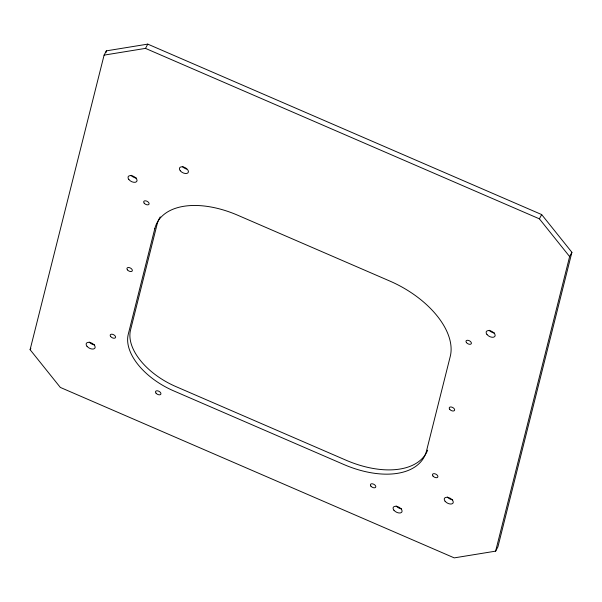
<?xml version="1.0" encoding="UTF-8"?>
<svg xmlns="http://www.w3.org/2000/svg" width="602" height="602" viewBox="0 0 602 602"><rect width="100%" height="100%" fill="white"/><g stroke="black" fill="none" stroke-linecap="round" stroke-linejoin="round"><path stroke-width="0.9" d="M30.1 349.694L104.093 55.121L106.366 50.854L147.761 44.119L541.672 214.575L571.9 252.306L497.907 546.879L495.634 551.146L454.239 557.881L60.328 387.425L30.1 349.694L30.86 348.272M105.907 52.683L106.366 50.854M495.634 551.146L569.627 256.572L571.9 252.306M104.093 55.121L145.488 48.386L147.761 44.119M569.627 256.572L539.4 218.842L541.672 214.575M145.488 48.386L539.4 218.842M427.646 450.183A78.561 44.939 28 0 1 345.984 460.184L175.882 386.582A58.921 33.704 28 0 1 130.544 329.986L157.069 224.388A78.561 44.939 28 0 1 160.26 216.87M452.666 499.773A4.914 2.807 28 0 1 447.376 496.996M494.551 333.034A4.914 2.807 28 0 1 489.26 330.257M94.559 344.811A4.914 2.807 28 0 1 89.269 342.034M136.443 178.072A4.914 2.807 28 0 1 131.153 175.295M186.665 169.087A4.914 2.807 28 0 1 182.526 166.498M401.489 508.75A4.914 2.807 28 0 1 396.199 505.973M154.797 228.655L128.271 334.253A58.921 33.704 28 0 0 173.609 390.841L343.712 464.451A78.561 44.939 28 0 0 426.502 450.981L450.236 356.497A78.561 44.939 28 0 0 389.78 281.036L237.587 215.177A78.561 44.939 28 0 0 154.797 228.655M432.988 476.047A2.95 1.686 28 0 0 437.669 477.243A2.95 1.686 28 0 0 434.892 473.774A2.95 1.686 28 0 0 432.988 476.047M110.693 336.578A2.95 1.686 28 0 0 115.373 337.775A2.95 1.686 28 0 0 112.597 334.313A2.95 1.686 28 0 0 110.693 336.578M127.443 269.884A2.95 1.686 28 0 0 132.131 271.081A2.95 1.686 28 0 0 129.355 267.619A2.95 1.686 28 0 0 127.443 269.884M156.031 393.174A2.95 1.686 28 0 0 160.711 394.37A2.95 1.686 28 0 0 157.935 390.901A2.95 1.686 28 0 0 156.031 393.174M144.202 203.19A2.95 1.686 28 0 0 148.882 204.387A2.95 1.686 28 0 0 146.105 200.917A2.95 1.686 28 0 0 144.202 203.19M370.9 486.145A2.95 1.686 28 0 0 375.58 487.349A2.95 1.686 28 0 0 372.804 483.88A2.95 1.686 28 0 0 370.9 486.145M449.739 409.352A2.95 1.686 28 0 0 454.42 410.549A2.95 1.686 28 0 0 451.643 407.08A2.95 1.686 28 0 0 449.739 409.352M466.497 342.651A2.95 1.686 28 0 0 471.178 343.847A2.95 1.686 28 0 0 468.401 340.386A2.95 1.686 28 0 0 466.497 342.651M445.104 501.263A4.914 2.807 28 0 0 452.907 503.257A4.914 2.807 28 0 0 448.279 497.478A4.914 2.807 28 0 0 445.104 501.263M486.988 334.524A4.914 2.807 28 0 0 494.784 336.518A4.914 2.807 28 0 0 490.156 330.739A4.914 2.807 28 0 0 486.988 334.524M86.997 346.3A4.914 2.807 28 0 0 94.8 348.295A4.914 2.807 28 0 0 90.172 342.515A4.914 2.807 28 0 0 86.997 346.3M128.881 179.562A4.914 2.807 28 0 0 136.684 181.556A4.914 2.807 28 0 0 132.056 175.776A4.914 2.807 28 0 0 128.881 179.562M180.254 170.757A4.914 2.807 28 0 0 188.057 172.751A4.914 2.807 28 0 0 183.429 166.98A4.914 2.807 28 0 0 180.254 170.757M393.926 510.24A4.914 2.807 28 0 0 401.722 512.234A4.914 2.807 28 0 0 397.094 506.455A4.914 2.807 28 0 0 393.926 510.24"/></g></svg>
